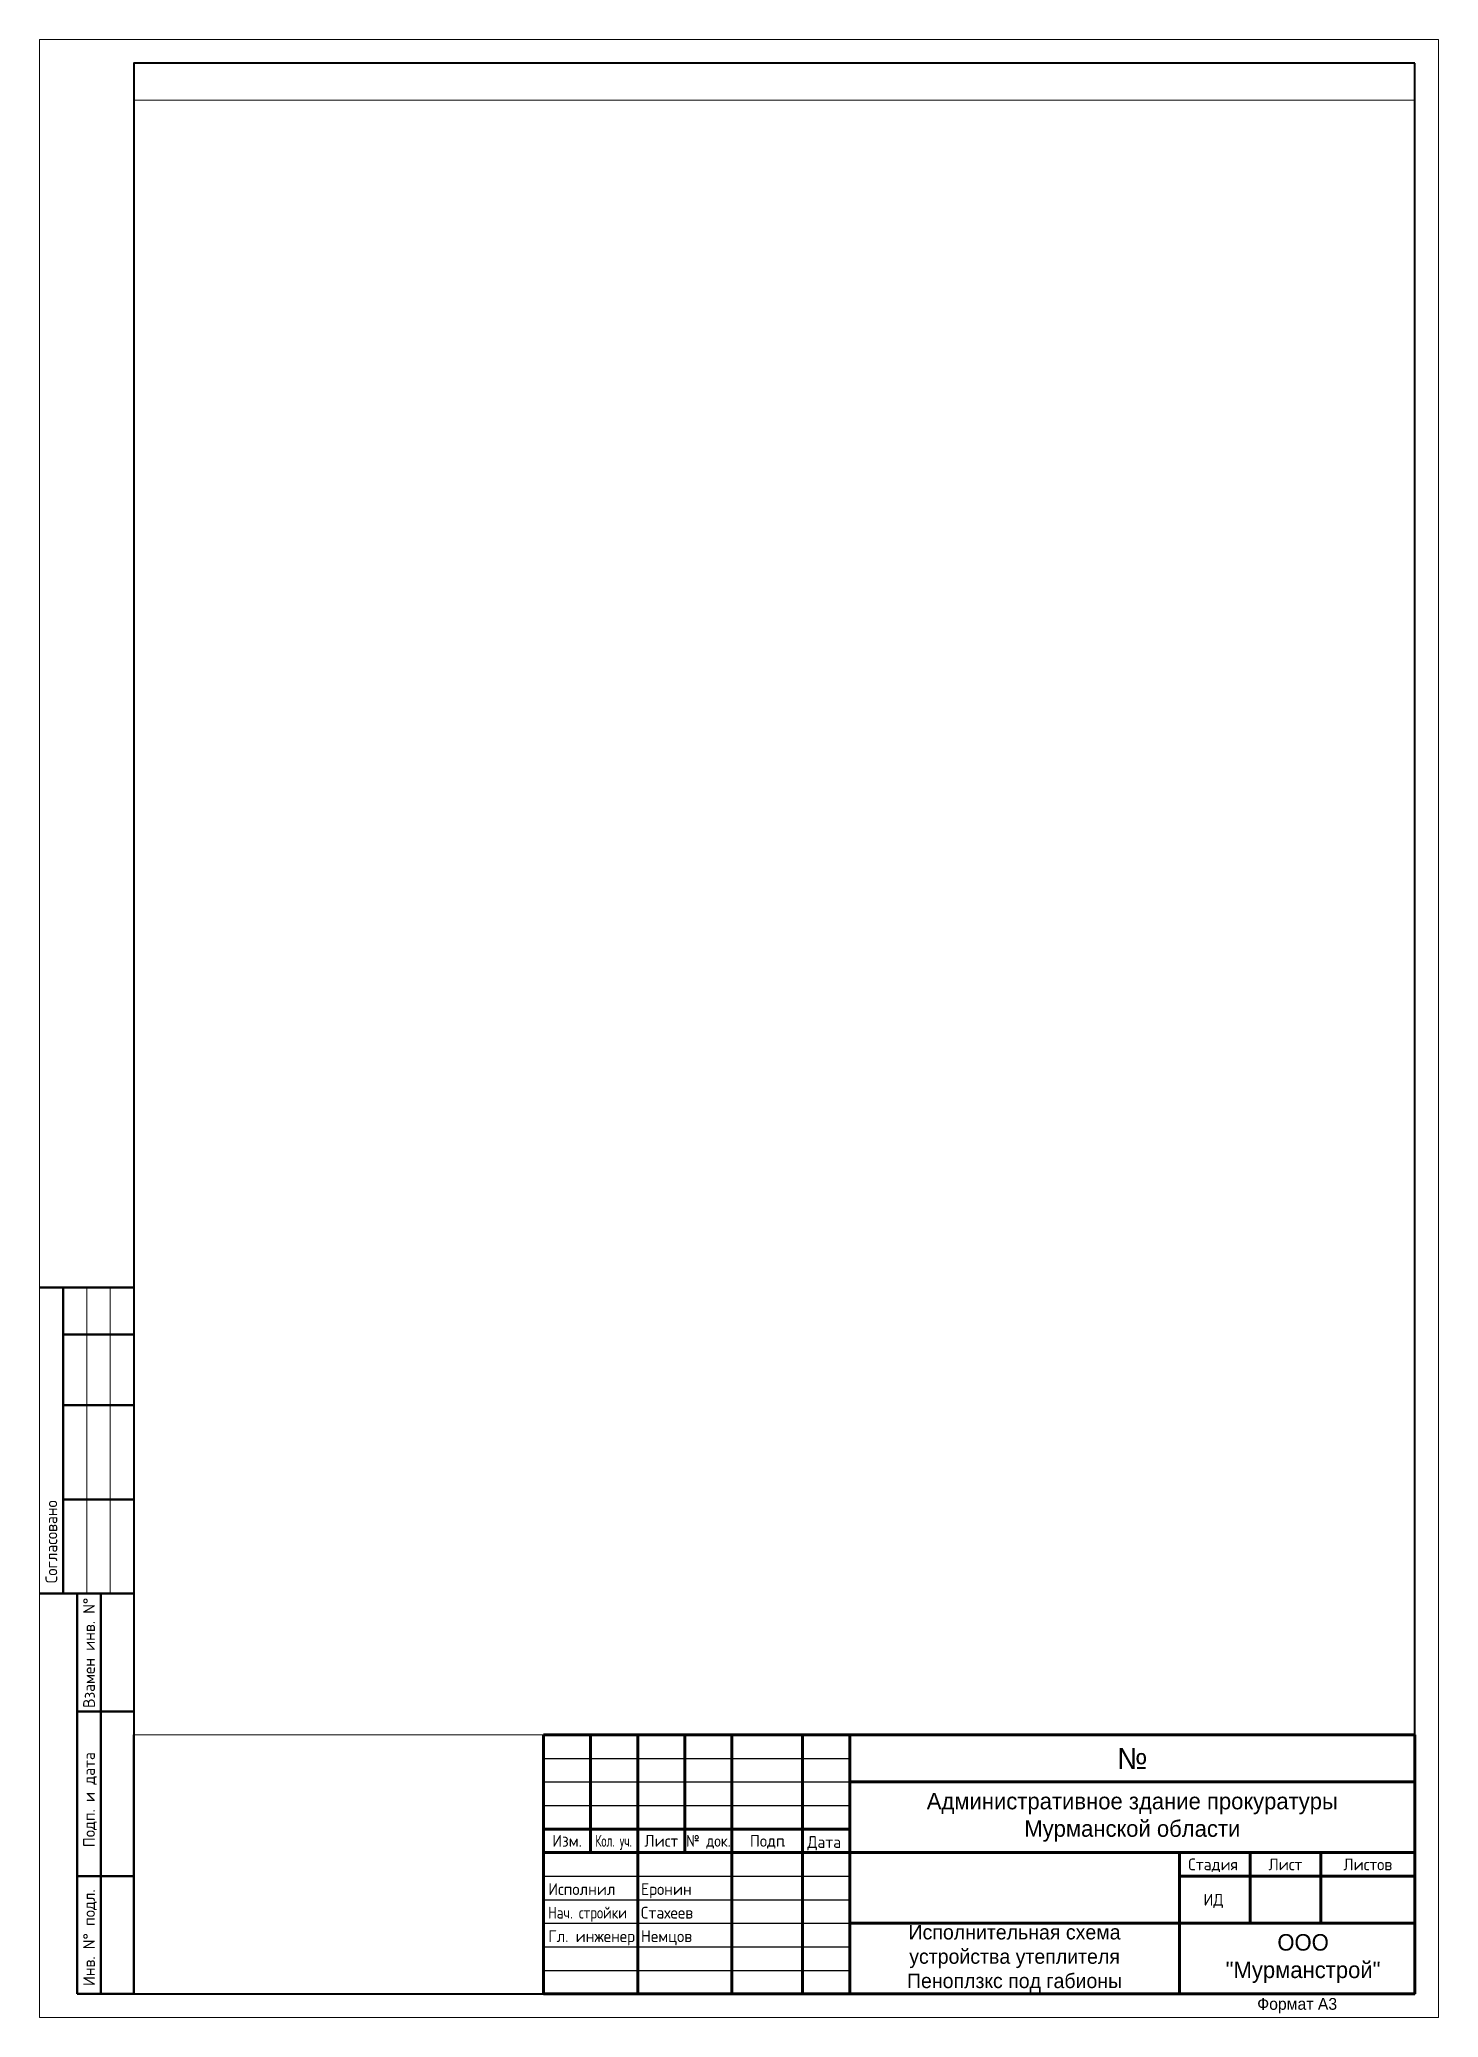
# Paper-space layout 'Схема утеплителя Пеноплэкс' of a CAD drawing. Header units: millimetres. Extents: x -5 to 292, y -5 to 415.
import ezdxf
from ezdxf.enums import TextEntityAlignment as Align

# ---------------------------------------------------------------- set-up
doc = ezdxf.new("R2018")
doc.units = ezdxf.units.MM
doc.linetypes.add('CONTI', pattern=[0])
doc.layers.add('ВЭ', color=7, linetype='Continuous', plot=False)
for name, color, linetype, lineweight in [('Рамка', 250, 'CONTI', 40), ('Штамп текст', 7, 'Continuous', 13), ('Штамп форматка 1', 7, 'Continuous', 13), ('Штамп форматка 2', 7, 'Continuous', 50)]:
    doc.layers.add(name, color=color, linetype=linetype, lineweight=lineweight)
doc.styles.add('GOST-2.304_Type-B', font='GOST Common.ttf')

# ---------------------------------------------------------------- blocks, each defined once
blk = doc.blocks.new('ACAD_SPDS_TB_00')
at = {"linetype": 'Continuous', "lineweight": 60}
for p, q in [((-185, 55), (-185, 0)), ((-185, 55), (0, 55)), ((-175, 55), (-175, 30)), ((-165, 0), (-165, 55)), ((-155, 30), (-155, 55)), ((-145, 0), (-145, 55)), ((-130, 0), (-130, 55)), ((-120, 0), (-120, 55)), ((0, 55), (0, 0)), ((-120, 45), (0, 45)), ((-185, 35), (-120, 35)), ((-185, 30), (0, 30)), ((-50, 30), (-50, 0)), ((-35, 30), (-35, 15)), ((-20, 30), (-20, 15)), ((-50, 25), (0, 25)), ((-120, 15), (0, 15)), ((-185, 0), (0, 0))]:
    blk.add_line(p, q, dxfattribs=at)
at = {"linetype": 'Continuous', "lineweight": 25}
for p, q in [((-185, 50), (-120, 50)), ((-185, 45), (-120, 45)), ((-185, 40), (-120, 40)), ((-185, 25), (-120, 25)), ((-185, 20), (-120, 20)), ((-185, 15), (-120, 15)), ((-185, 10), (-120, 10)), ((-185, 5), (-120, 5))]:
    blk.add_line(p, q, dxfattribs=at)
at = {"style": 'GOST-2.304_Type-B'}
for s, p in [('Изм.', (-180, 31.25)), ('Лист', (-160, 31.25)), ('Подп', (-137.5, 31.25))]:
    blk.add_text(s, height=2.5, dxfattribs=at).set_placement(p, align=Align.CENTER)
at = {"style": 'GOST-2.304_Type-B', "width": 0.7}
blk.add_text('Кол. уч.', height=2.5, dxfattribs=at).set_placement((-174, 31.25))
at = {"style": 'GOST-2.304_Type-B', "width": 0.9}
blk.add_text('№ док.', height=2.5, dxfattribs=at).set_placement((-150, 31.25), align=Align.CENTER)
at = {"style": 'GOST-2.304_Type-B'}
for s, p in [('.', (-177.56, 31.25)), ('.', (-134.25, 31.25)), ('Дата', (-129, 31)), ('Стадия', (-48.12, 26.25))]:
    blk.add_text(s, height=2.5, dxfattribs=at).set_placement(p)
blk.add_text('Лист', height=2.5, dxfattribs=at).set_placement((-27.5, 27.5), align=Align.MIDDLE_CENTER)
at = {"linetype": 'Continuous', "insert": (-10, 27.5), "char_height": 2.5, "width": 19, "attachment_point": 5, "style": 'GOST-2.304_Type-B'}
blk.add_mtext('Листов', dxfattribs=at)
at = {"style": 'GOST-2.304_Type-B', "flags": 8}
for tag, p in [('ИЗМ_4', (-180, 51)), ('КОЛ_УЧ4', (-170, 51)), ('ЛИСТ_ИЗМ4', (-160, 51)), ('N_ДОК_4', (-150, 51)), ('ИЗМ_3', (-180, 46)), ('КОЛ_УЧ3', (-170, 46)), ('ЛИСТ_ИЗМ3', (-160, 46)), ('N_ДОК_3', (-150, 46)), ('ИЗМ_2', (-180, 41)), ('КОЛ_УЧ2', (-170, 41)), ('ЛИСТ_ИЗМ2', (-160, 41)), ('N_ДОК_2', (-150, 41)), ('ИЗМ_1', (-180, 36)), ('КОЛ_УЧ1', (-170, 36)), ('ЛИСТ_ИЗМ1', (-160, 36)), ('N_ДОК_1', (-150, 36))]:
    blk.add_attdef(tag, text='', height=2.5, dxfattribs=at).set_placement(p, align=Align.CENTER)
at = {"style": 'GOST-2.304_Type-B', "width": 0.6, "flags": 8}
for tag, p in [('ИЗМ_4_ДАТА', (-125, 51)), ('ИЗМ_3_ДАТА', (-125, 46)), ('ИЗМ_2_ДАТА', (-125, 41)), ('ИЗМ_1_ДАТА', (-124.48, 36)), ('РАЗРАБ_ДАТА', (-125, 26)), ('ДОЛЖНОСТЬ_1_ДАТА', (-125, 21)), ('ДОЛЖНОСТЬ_2_ДАТА', (-125, 16)), ('ДОЛЖНОСТЬ_3_ДАТА', (-125, 11)), ('НКОНТР_ДАТА', (-125, 6)), ('ДОЛЖНОСТЬ_4_ДАТА', (-125, 1))]:
    blk.add_attdef(tag, text='', height=2.5, dxfattribs=at).set_placement(p, align=Align.CENTER)
at = {"style": 'GOST-2.304_Type-B', "flags": 8}
for tag, height, p in [('ОБОЗНАЧЕНИЕ_ДОКУМЕНТА', 5, (-60, 50)), ('НАИМЕНОВАНИЕ_ОБЪЕКТА_СТРОИТЕЛЬСТВА', 3.5, (-60, 37.5)), ('НАИМЕНОВАНИЕ_ЗДАНИЯ_СООРУЖЕНИЯ', 3.5, (-85, 22.5)), ('СТАДИЯ', 2.5, (-42.77, 20)), ('ЛИСТ', 2.5, (-27.77, 20)), ('ЛИСТОВ', 2.5, (-10, 20)), ('НАИМЕНОВАНИЕ_ИЗОБРАЖЕНИЙ', 3.5, (-85, 7.5)), ('НАИМЕНОВАНИЕ_ПРЕДПРИЯТИЯ', 3.5, (-23.73, 7.5))]:
    blk.add_attdef(tag, text='', height=height, dxfattribs=at).set_placement(p, align=Align.MIDDLE_CENTER)
at = {"style": 'GOST-2.304_Type-B'}
for tag, p, flags in [('РАЗРАБ_ФИО', (-164.31, 26), 8), ('ДОЛЖНОСТЬ_1', (-184, 21), 8), ('ДОЛЖНОСТЬ_1_ФИО', (-164.31, 21), 8), ('ДОЛЖНОСТЬ_2', (-184, 16), 8), ('ДОЛЖНОСТЬ_2_ФИО', (-164.31, 16), 8), ('ДОЛЖНОСТЬ_3', (-184, 11), 8), ('ДОЛЖНОСТЬ_3_ФИО', (-164.31, 11), 8), ('НКОНТР_ФИО', (-164.31, 6), 8), ('ДОЛЖНОСТЬ_4', (-184, 1), 8), ('ДОЛЖНОСТЬ_4_ФИО', (-164.31, 1), 8), ('ИДЕНТИФИКАТОР_НАДПИСИ', (0, 0), 1)]:
    blk.add_attdef(tag, p, '', height=2.5, dxfattribs=dict(at, flags=flags))

psp = doc.layouts.new('Схема утеплителя Пеноплэкс')

# ---------------------------------------------------------------- linework, layer by layer
at = {"layer": 'Рамка', "linetype": 'CONTI', "lineweight": 20}
psp.add_lwpolyline([(-5.31, 414.71), (-5.31, -5.29), (291.69, -5.29), (291.69, 414.71)], close=True, dxfattribs=at)
at = {"layer": 'Рамка', "linetype": 'CONTI', "lineweight": 40}
psp.add_lwpolyline([(286.69, 409.71), (14.69, 409.71), (14.69, -0.29), (286.69, -0.29)], close=True, dxfattribs=at)
at = {"layer": 'Штамп форматка 1'}
for p, q in [((4.69, 149.71), (4.69, 84.71)), ((9.69, 149.71), (9.69, 84.71))]:
    psp.add_line(p, q, dxfattribs=at)
at = {"layer": 'Штамп форматка 2'}
for p, q in [((14.69, 149.71), (-5.31, 149.71)), ((-0.31, 149.71), (-0.31, 84.71)), ((14.69, 139.71), (-0.31, 139.71)), ((14.69, 124.71), (-0.31, 124.71)), ((14.69, 104.71), (-0.31, 104.71)), ((14.69, 84.71), (-5.31, 84.71)), ((2.69, 84.71), (2.69, -0.29)), ((7.69, 84.71), (7.69, -0.29)), ((2.69, 59.71), (14.69, 59.71)), ((14.69, -0.29), (14.69, 54.71)), ((14.69, -0.29), (14.69, 54.71)), ((14.69, -0.29), (14.69, 54.71)), ((14.69, -0.29), (14.69, 54.71)), ((2.69, 24.71), (14.69, 24.71)), ((2.69, -0.29), (14.69, -0.29))]:
    psp.add_line(p, q, dxfattribs=at)

# ---------------------------------------------------------------- block references
at = {"layer": 'Рамка'}
ref = psp.add_blockref('ACAD_SPDS_TB_00', (286.69, -0.29), dxfattribs=at)
lines = psp.add_mtext('№', dxfattribs={"layer": '0', "insert": (226.69, 49.71), "char_height": 4.5, "width": 106.2, "attachment_point": 5, "style": 'GOST-2.304_Type-B'})
ref.add_attrib('ОБОЗНАЧЕНИЕ_ДОКУМЕНТА', '', (226.69, 49.71)).embed_mtext(lines)
lines = psp.add_mtext('Административное здание прокуратуры\\PМурманской области', dxfattribs={"layer": '0', "insert": (226.69, 37.21), "char_height": 3.5, "width": 118, "attachment_point": 5, "style": 'GOST-2.304_Type-B'})
ref.add_attrib('НАИМЕНОВАНИЕ_ОБЪЕКТА_СТРОИТЕЛЬСТВА', '', (226.69, 37.21)).embed_mtext(lines)
lines = psp.add_mtext('Исполнительная схема устройства утеплителя Пеноплзкс под габионы', dxfattribs={"layer": '0', "insert": (201.69, 7.21), "char_height": 3.1, "width": 60.2286, "attachment_point": 5, "style": 'GOST-2.304_Type-B'})
ref.add_attrib('НАИМЕНОВАНИЕ_ИЗОБРАЖЕНИЙ', '', (201.69, 7.21)).embed_mtext(lines)
lines = psp.add_mtext('ООО\\P"Мурманстрой"', dxfattribs={"layer": '0', "insert": (262.95, 7.21), "char_height": 3.5, "width": 48, "attachment_point": 5, "style": 'GOST-2.304_Type-B'})
ref.add_attrib('НАИМЕНОВАНИЕ_ПРЕДПРИЯТИЯ', '', (262.95, 7.21)).embed_mtext(lines)
ref.add_attrib('СТАДИЯ', 'ИД', dxfattribs={"layer": '0', "height": 2.5, "style": 'GOST-2.304_Type-B'}).set_placement((243.92, 19.71), align=Align.MIDDLE_CENTER)
ref.add_attrib('ДОЛЖНОСТЬ_1', 'Исполнил', (102.69, 20.71), dxfattribs={"layer": '0', "height": 2.5, "style": 'GOST-2.304_Type-B'})
ref.add_attrib('ДОЛЖНОСТЬ_1_ФИО', 'Еронин', (122.37, 20.71), dxfattribs={"layer": '0', "height": 2.5, "style": 'GOST-2.304_Type-B'})
ref.add_attrib('ДОЛЖНОСТЬ_2', 'Нач. стройки', (102.69, 15.71), dxfattribs={"layer": '0', "height": 2.5, "style": 'GOST-2.304_Type-B', "width": 0.85})
ref.add_attrib('ДОЛЖНОСТЬ_2_ФИО', 'Стахеев', (122.37, 15.71), dxfattribs={"layer": '0', "height": 2.5, "style": 'GOST-2.304_Type-B'})
ref.add_attrib('ДОЛЖНОСТЬ_3', 'Гл. инженер', (102.69, 10.71), dxfattribs={"layer": '0', "height": 2.5, "style": 'GOST-2.304_Type-B'})
ref.add_attrib('ДОЛЖНОСТЬ_3_ФИО', 'Немцов', (122.37, 10.71), dxfattribs={"layer": '0', "height": 2.5, "style": 'GOST-2.304_Type-B'})

# ---------------------------------------------------------------- texts
at = {"layer": 'Штамп текст', "style": 'GOST-2.304_Type-B'}
for s, p in [('Согласовано', (-2.81, 86.92)), ('Взамен инв. N%%D', (5.19, 60.43)), ('Подп. и дата', (5.19, 30.87)), ('Инв. N%%D подл.', (5.19, 1.39))]:
    psp.add_text(s, height=2.5, rotation=90, dxfattribs=at).set_placement(p, align=Align.MIDDLE_LEFT)
at = {"layer": 'Штамп текст', "insert": (261.69, -2.79), "char_height": 2.5, "width": 50, "attachment_point": 5}
psp.add_mtext('{\\C256;Формат А3}', dxfattribs=at)

# ---------------------------------------------------------------- viewports
at = {"layer": 'ВЭ'}
psp.add_viewport(center=(150.69, 228.27), size=(272, 347.115), view_center_point=(1673060.95, 578353.74), view_height=69422.979, dxfattribs=at)

doc.saveas('drawing.dxf')
